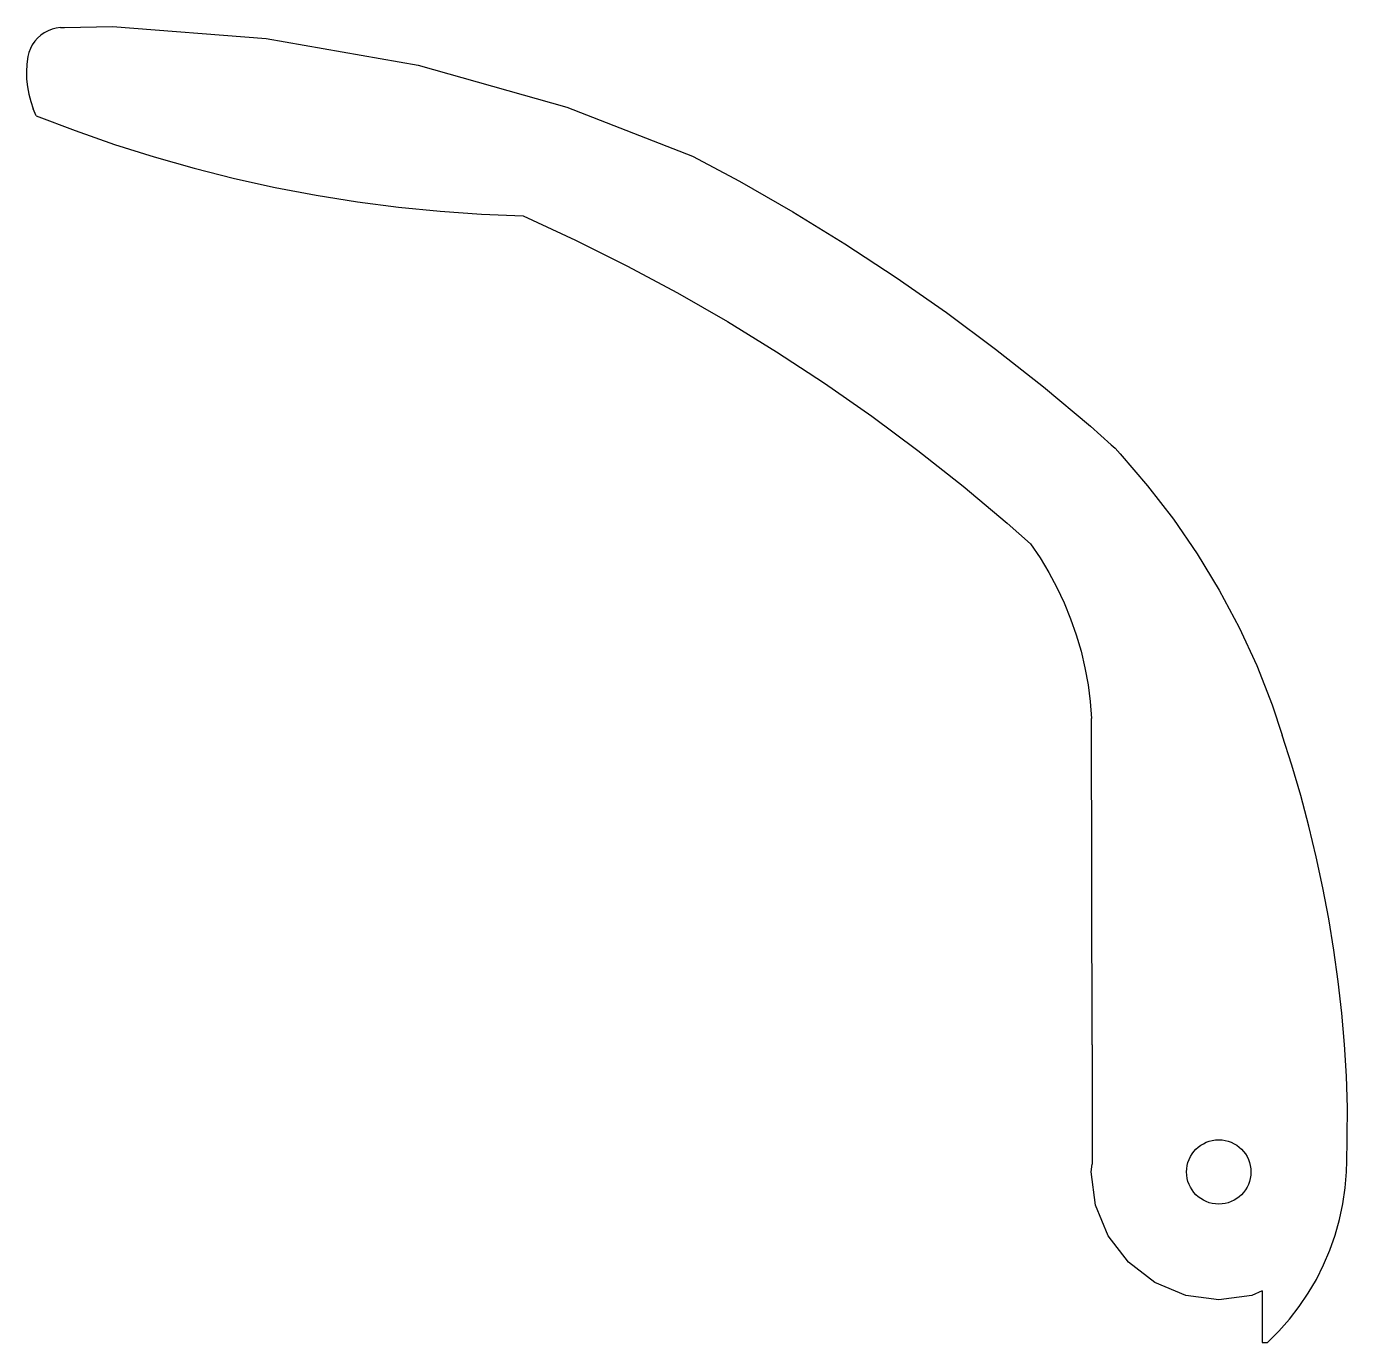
# Model space of a CAD drawing. Header units: millimetres. Extents: x 2.1 to 67.7, y 8 to 73.4.
import ezdxf

# ---------------------------------------------------------------- set-up
doc = ezdxf.new("R2010")
doc.units = ezdxf.units.MM
doc.layers.add('Layer0', color=7, linetype='ByLayer')

msp = doc.modelspace()

# ---------------------------------------------------------------- linework, layer by layer
at = {"layer": 'Layer0'}
for p, q in [((2.767, 72.951), (2.609, 72.81)), ((2.941, 73.073), (2.767, 72.951)), ((3.127, 73.173), (2.941, 73.073)), ((3.325, 73.251), (3.127, 73.173)), ((3.53, 73.305), (3.325, 73.251)), ((3.74, 73.335), (3.53, 73.305)), ((3.74, 73.335), (3.952, 73.34)), ((3.952, 73.34), (6.33, 73.389)), ((6.33, 73.389), (13.98, 72.796)), ((2.248, 72.289), (2.171, 72.091)), ((2.347, 72.476), (2.248, 72.289)), ((2.468, 72.651), (2.347, 72.476)), ((2.609, 72.81), (2.468, 72.651)), ((13.98, 72.796), (21.536, 71.457)), ((2.118, 71.886), (2.071, 71.512)), ((2.171, 72.091), (2.118, 71.886)), ((2.071, 71.512), (2.053, 71.137)), ((2.053, 71.137), (2.064, 70.761)), ((21.536, 71.457), (28.923, 69.383)), ((2.064, 70.761), (2.103, 70.386)), ((2.103, 70.386), (2.171, 70.016)), ((2.171, 70.016), (2.267, 69.653)), ((2.267, 69.653), (2.39, 69.297)), ((2.54, 68.952), (2.39, 69.297)), ((28.923, 69.383), (35.179, 66.943)), ((2.54, 68.952), (4.474, 68.211)), ((4.474, 68.211), (6.429, 67.527)), ((6.429, 67.527), (8.404, 66.901)), ((8.404, 66.901), (10.396, 66.335)), ((35.179, 66.943), (37.515, 65.689)), ((10.396, 66.335), (12.404, 65.828)), ((12.404, 65.828), (14.426, 65.38)), ((14.426, 65.38), (16.461, 64.994)), ((37.515, 65.689), (40.155, 64.171)), ((16.461, 64.994), (18.507, 64.667)), ((18.507, 64.667), (20.561, 64.402)), ((20.561, 64.402), (22.622, 64.197)), ((22.622, 64.197), (24.688, 64.054)), ((24.688, 64.054), (26.758, 63.973)), ((26.758, 63.973), (29.352, 62.769)), ((40.155, 64.171), (42.749, 62.577)), ((29.352, 62.769), (31.91, 61.491)), ((42.749, 62.577), (45.296, 60.907)), ((31.91, 61.491), (34.43, 60.138)), ((45.296, 60.907), (47.793, 59.164)), ((34.43, 60.138), (36.909, 58.713)), ((47.793, 59.164), (50.238, 57.349)), ((36.909, 58.713), (39.345, 57.215)), ((39.345, 57.215), (41.737, 55.647)), ((50.238, 57.349), (52.629, 55.463)), ((41.737, 55.647), (44.082, 54.01)), ((52.629, 55.463), (54.963, 53.509)), ((44.082, 54.01), (46.378, 52.306)), ((54.963, 53.509), (55.993, 52.595)), ((55.993, 52.595), (56.192, 52.418)), ((46.378, 52.306), (48.623, 50.535)), ((56.192, 52.418), (56.429, 52.144)), ((56.429, 52.144), (57.801, 50.555)), ((48.623, 50.535), (50.816, 48.699)), ((57.801, 50.555), (59.083, 48.893)), ((50.816, 48.699), (51.975, 47.67)), ((59.083, 48.893), (60.27, 47.161)), ((51.975, 47.67), (52.451, 46.967)), ((52.451, 46.967), (52.89, 46.24)), ((60.27, 47.161), (61.358, 45.366)), ((52.89, 46.24), (53.29, 45.492)), ((53.29, 45.492), (53.651, 44.724)), ((61.358, 45.366), (62.345, 43.513)), ((53.651, 44.724), (53.972, 43.938)), ((53.972, 43.938), (54.252, 43.137)), ((62.345, 43.513), (63.226, 41.608)), ((54.252, 43.137), (54.491, 42.323)), ((54.491, 42.323), (54.686, 41.497)), ((54.686, 41.497), (54.839, 40.662)), ((63.226, 41.608), (64, 39.657)), ((54.839, 40.662), (54.949, 39.82)), ((54.949, 39.82), (55.015, 38.974)), ((64, 39.657), (64.498, 38.16)), ((55.036, 22.76), (55.015, 38.974)), ((64.977, 36.661), (64.498, 38.16)), ((65.419, 35.151), (64.977, 36.661)), ((65.823, 33.63), (65.419, 35.151)), ((66.189, 32.1), (65.823, 33.63)), ((66.518, 30.561), (66.189, 32.1)), ((66.809, 29.014), (66.518, 30.561)), ((67.061, 27.461), (66.809, 29.014)), ((67.275, 25.902), (67.061, 27.461)), ((67.45, 24.338), (67.275, 25.902)), ((67.586, 22.771), (67.45, 24.338)), ((55.036, 22.76), (55.036, 16.816)), ((67.684, 21.2), (67.586, 22.771)), ((67.743, 19.628), (67.684, 21.2)), ((67.701, 16.772), (67.743, 19.628)), ((54.986, 16.435), (55.036, 16.816)), ((55.203, 14.792), (54.986, 16.435)), ((67.623, 15.639), (67.686, 16.435)), ((67.686, 16.435), (67.688, 16.645)), ((67.688, 16.645), (67.701, 16.772)), ((67.508, 14.849), (67.623, 15.639)), ((55.837, 13.26), (55.203, 14.792)), ((67.343, 14.067), (67.508, 14.849)), ((67.128, 13.298), (67.343, 14.067)), ((56.846, 11.945), (55.837, 13.26)), ((66.864, 12.545), (67.128, 13.298)), ((66.552, 11.81), (66.864, 12.545)), ((58.161, 10.936), (56.846, 11.945)), ((66.193, 11.096), (66.552, 11.81)), ((59.693, 10.301), (58.161, 10.936)), ((63.504, 10.518), (62.98, 10.301)), ((63.504, 10.518), (63.504, 7.953)), ((65.789, 10.407), (66.193, 11.096)), ((61.336, 10.085), (59.693, 10.301)), ((62.98, 10.301), (61.336, 10.085)), ((65.342, 9.746), (65.789, 10.407)), ((64.852, 9.115), (65.342, 9.746)), ((64.324, 8.516), (64.852, 9.115)), ((63.504, 7.953), (63.758, 7.953)), ((63.758, 7.953), (64.324, 8.516))]:
    msp.add_line(p, q, dxfattribs=at)
msp.add_circle((61.336, 16.435), 1.6, dxfattribs=at)

doc.saveas('drawing.dxf')
